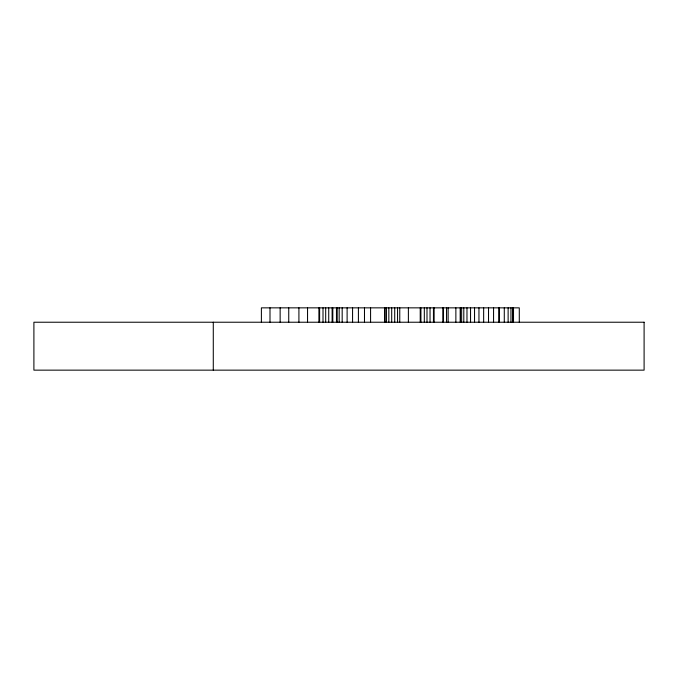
<?xml version="1.0" encoding="UTF-8"?>
<svg xmlns="http://www.w3.org/2000/svg" width="678" height="678" viewBox="0 0 678 678"><rect width="100%" height="100%" fill="white"/><g stroke="black" fill="none" stroke-linecap="round" stroke-linejoin="round"><path stroke-width="1.02" d="M519.289 322.228L519.289 307.854L261.394 307.854L261.394 322.228M513.509 307.854L513.509 322.228M513.212 307.854L513.212 322.228M512.754 307.854L512.754 322.228M510.949 307.854L510.949 322.228M508.127 307.854L508.127 322.228M504.288 307.854L504.288 322.228M499.423 307.854L499.423 322.228M498.771 307.854L498.771 322.228M493.559 307.854L493.559 322.228M488.524 307.854L488.524 322.228M483.651 307.854L483.651 322.228M478.956 307.854L478.956 322.228M474.541 307.854L474.541 322.228M470.549 307.854L470.549 322.228M466.973 307.854L466.973 322.228M463.803 307.854L463.803 322.228M461.659 307.854L461.659 322.228M460.472 307.854L460.472 322.228M460.226 307.854L460.226 322.228M455.87 307.854L455.87 322.228M448.133 307.854L448.133 322.228M446.539 307.854L446.539 322.228M443.497 307.854L443.497 322.228M442.81 307.854L442.81 322.228M434.123 307.854L434.123 322.228M433.445 307.854L433.445 322.228M430.038 307.854L430.038 322.228M426.996 307.854L426.996 322.228M424.318 307.854L424.318 322.228M420.928 307.854L420.928 322.228M420.224 307.854L420.224 322.228M408.385 307.854L408.385 322.228M399.766 307.854L399.757 322.228M397.562 307.854L397.562 322.228M394.715 307.854L394.715 322.228M391.698 307.854L391.698 322.228M388.833 307.854L388.833 322.228M386.452 307.854L386.452 322.228M384.96 307.854L384.96 322.228M384.697 307.854L384.697 322.228M370.578 307.854L370.578 322.228M364.484 307.854L364.484 322.228M358.408 307.854L358.408 322.228M352.568 307.854L352.568 322.228M347.111 307.854L347.111 322.228M342.178 307.854L342.178 322.228M339.161 307.854L339.161 322.228M337.203 307.854L337.203 322.228M336.466 307.854L336.466 322.228M332.805 307.854L332.805 322.228M332.127 307.854L332.127 322.228M328.728 307.854L328.728 322.228M325.686 307.854L325.686 322.228M323.008 307.854L323.008 322.228M319.618 307.854L319.618 322.228M318.914 307.854L318.914 322.228M307.549 307.854L307.549 322.228M298.913 307.854L298.913 322.228M288.743 307.854L288.743 322.228M280.141 307.854L280.141 322.228M269.997 307.854L269.997 322.228M213.282 322.228L213.282 370.146M644.1 322.228L33.9 322.228L33.9 370.146L644.1 370.146L644.1 322.228"/></g></svg>
